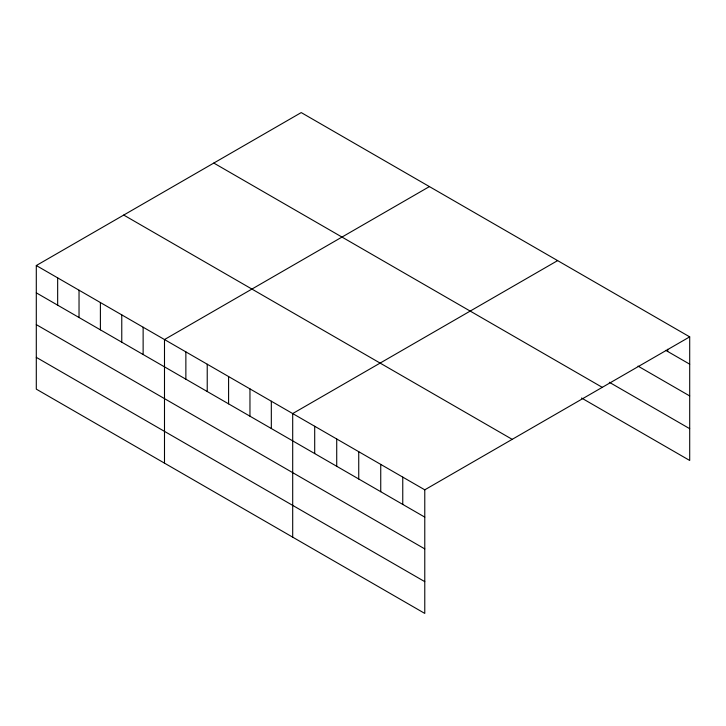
<?xml version="1.0" encoding="UTF-8"?>
<svg xmlns="http://www.w3.org/2000/svg" width="726" height="726" viewBox="0 0 726 726"><rect width="100%" height="100%" fill="white"/><g stroke="black" fill="none" stroke-linecap="round" stroke-linejoin="round"><path stroke-width="1.09" d="M36.3 265.535L424.774 489.823L424.774 613.416L36.3 389.136L36.3 265.535L301.226 112.584L689.7 336.864L689.7 460.465L581.544 398.02M429.42 186.591L164.493 339.55L164.493 463.152M557.622 260.607L292.696 413.566L292.696 537.158M424.774 489.823L689.7 336.864M665.769 350.359L689.7 364.171M638.018 366.104L689.7 395.942M609.305 382.266L689.7 428.685M213.798 163.06L602.271 387.339M123.729 215.059L512.202 439.348M36.3 292.841L424.774 517.121M36.3 324.622L424.774 548.901M36.3 357.355L424.774 581.644M667.684 349.279L667.684 351.457M402.758 477.109L402.758 504.416M380.742 464.404L380.742 491.702M358.735 451.69L358.735 478.997M336.719 438.985L336.719 466.283M314.703 426.271L314.703 453.578M271.324 401.224L271.324 428.531M249.962 388.891L249.962 416.198M228.59 376.558L228.59 403.865M207.228 364.225L207.228 391.523M185.865 351.883L185.865 379.19M143.131 327.217L143.131 354.515M121.768 314.875L121.768 342.182M100.397 302.542L100.397 329.849M79.034 290.209L79.034 317.516M57.663 277.876L57.663 305.174"/></g></svg>
